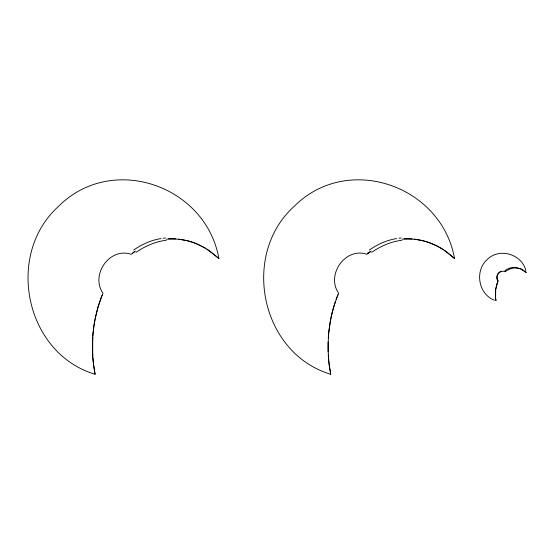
<?xml version="1.0" encoding="UTF-8"?>
<svg xmlns="http://www.w3.org/2000/svg" width="554" height="554" viewBox="0 0 554 554"><rect width="100%" height="100%" fill="white"/><g stroke="black" fill="none" stroke-linecap="round" stroke-linejoin="round"><path stroke-width="0.83" d="M328.113 341.887L328.134 351.928M92.712 336.957L92.712 356.354M328.28 338.217L328.723 332.435M92.802 335.682L93.217 331.105M328.792 331.77L330.364 320.711M93.363 329.762L93.799 326.354M93.903 325.655L94.339 322.85M94.457 322.144L94.845 319.99M94.99 319.263L98.113 306.528L102.047 295.247M330.489 319.99L330.918 317.816M331.077 317.082L331.396 315.607M331.569 314.866L333.093 308.834M333.314 308.066L335.253 301.84M497.111 283.08L495.567 290.074L495.532 297.692M336.091 299.458L336.977 297.062M497.312 282.498L497.762 281.321M337.22 296.459L337.933 294.645M497.949 280.989L495.691 289.292L495.622 298.364M132.371 253.213L134.47 251.634M370.114 251.634L368.022 253.213L367.447 253.033M135.488 251.149L131.298 254.314C109.574 246.855 90.143 274.985 103.03 293.295C94.076 314.506 91.008 337.988 93.162 360.848M371.132 251.149L366.949 254.314C345.218 246.855 325.787 274.985 338.674 293.295C329.568 314.88 326.541 338.806 328.931 362.053M166.477 239.183C183.381 237.624 200.659 243.324 213.678 254.127M402.128 239.183C419.025 237.624 436.303 243.324 449.329 254.127M168.444 238.85L175.763 238.864M404.088 238.85L412.134 238.906M514.015 267.707L520.518 268.759L526.3 272.492L521.965 269.376L517.478 267.88M514.313 267.644L516.965 267.797M414.281 239.106L422.543 240.574M178.63 239.106L186.892 240.574M423.194 240.748L424.509 241.087M187.55 240.748L190.784 241.648M425.153 241.274L428.311 242.257M191.414 241.856L193.879 242.694M428.914 242.472L436.836 245.838L443.74 249.889M329.187 364.927L330.717 374.269C260.664 353.41 240.505 254.535 294.312 206.233C347.718 152.89 441.566 185.438 454.55 258.579L444.924 250.699M93.411 363.86L95.073 374.269C25.02 353.41 4.854 254.535 58.669 206.233C112.067 152.89 205.915 185.438 218.906 258.579L206.843 249.071M194.482 242.908L195.666 243.365M196.254 243.594L205.534 248.247M494.306 300.185C478.427 294.132 474.48 270.906 487.091 259.688C499.002 247.174 522.117 254.092 525.878 270.747M449.813 254.445L454.536 258.566M214.163 254.445L218.885 258.566M495.969 300.649L495.629 298.516M495.934 300.42L495.719 299.091M330.717 374.269L329.055 363.86M95.073 374.269L93.28 362.738M495.657 298.62L495.56 297.983M328.924 362.738L329.18 364.303M328.799 361.561L329.055 363.202M93.155 361.561L93.411 363.202M93.28 362.053L92.809 357.732M328.681 360.335L328.273 354.927M504.888 270.747A16.454 13.455 -57.4 0 1 514.361 267.388M497.914 281.21A6.634 6.634 0 0 1 501.107 271.183M505.082 271.813A16.412 12.666 -51.5 0 1 513.967 268.032M498.088 280.899A6.302 6.302 0 0 1 504.895 271.322M133.701 250.069A67.082 54.631 -57.1 0 1 161.02 238.552M163.305 238.227A67.082 54.631 -57.1 0 1 165.584 238.005M136.055 252.368A66.743 51.778 -52.2 0 1 166.352 240.235M369.352 250.069A67.082 54.631 -57.1 0 1 396.671 238.552M398.956 238.227A67.082 54.631 -57.1 0 1 401.228 238.005M371.699 252.368A66.743 51.778 -52.2 0 1 401.996 240.235"/></g></svg>
